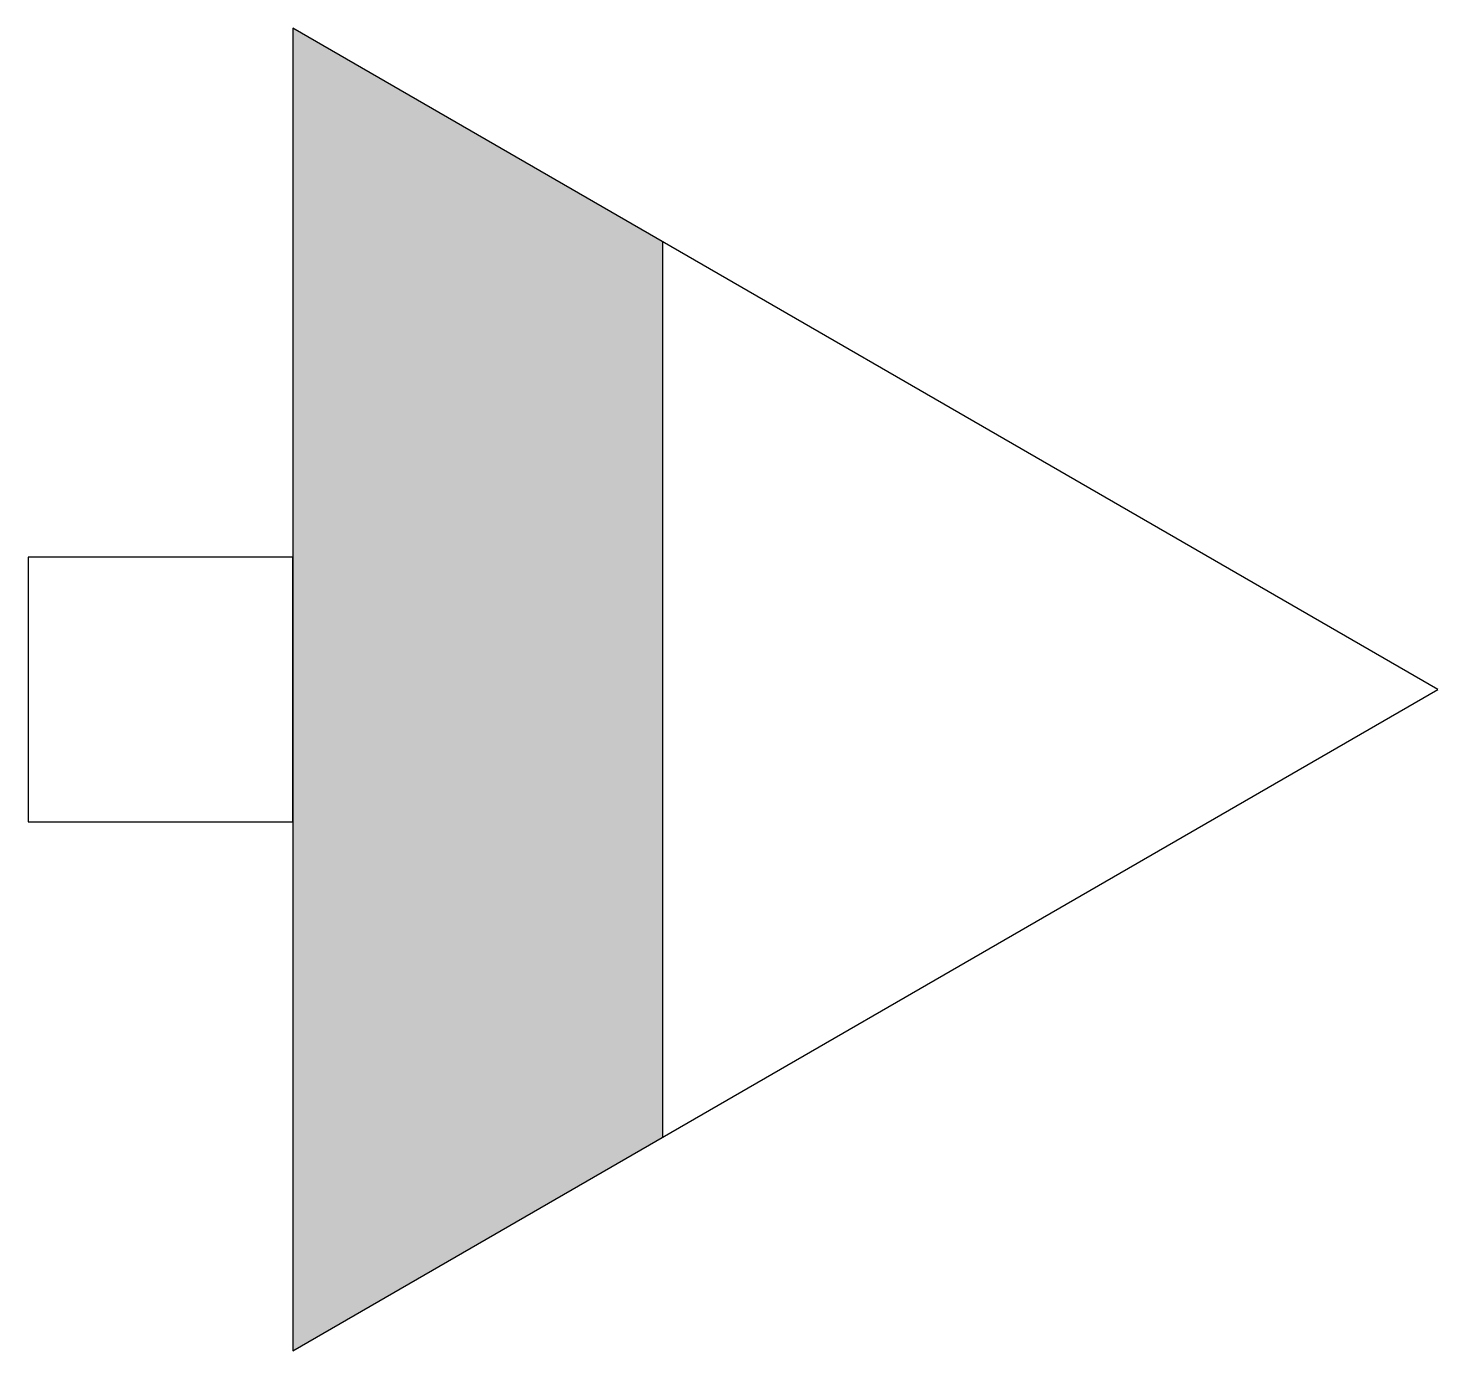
# Model space of a CAD drawing. Header units: millimetres. Extents: x -3088.965 to -3088.539, y 3752.709 to 3753.109.
import ezdxf

# ---------------------------------------------------------------- set-up
doc = ezdxf.new("R2010")
doc.units = ezdxf.units.MM
doc.header["$LTSCALE"] = 10
doc.layers.add('Ele_tomadas', color=2, linetype='Continuous')

msp = doc.modelspace()

# ---------------------------------------------------------------- hatches: boundary and pattern name
at = {"layer": 'Ele_tomadas'}
msp.add_hatch(color=1, dxfattribs=at).paths.add_polyline_path([(-3088.77342, 3753.04441), (-3088.88542, 3753.10907), (-3088.88542, 3752.70907), (-3088.77342, 3752.77373)])

# ---------------------------------------------------------------- linework, layer by layer
at = {"layer": 'Ele_tomadas', "color": 1}
msp.add_line((-3088.77342, 3752.77373), (-3088.77342, 3753.04441), dxfattribs=at)
at = {"layer": 'Ele_tomadas', "color": 3}
for points in [[(-3088.88542, 3752.70907), (-3088.53901, 3752.90907), (-3088.88542, 3753.10907)], [(-3088.96542, 3752.86907), (-3088.88542, 3752.86907), (-3088.88542, 3752.94907), (-3088.96542, 3752.94907)]]:
    msp.add_lwpolyline(points, close=True, dxfattribs=at)

doc.saveas('drawing.dxf')
